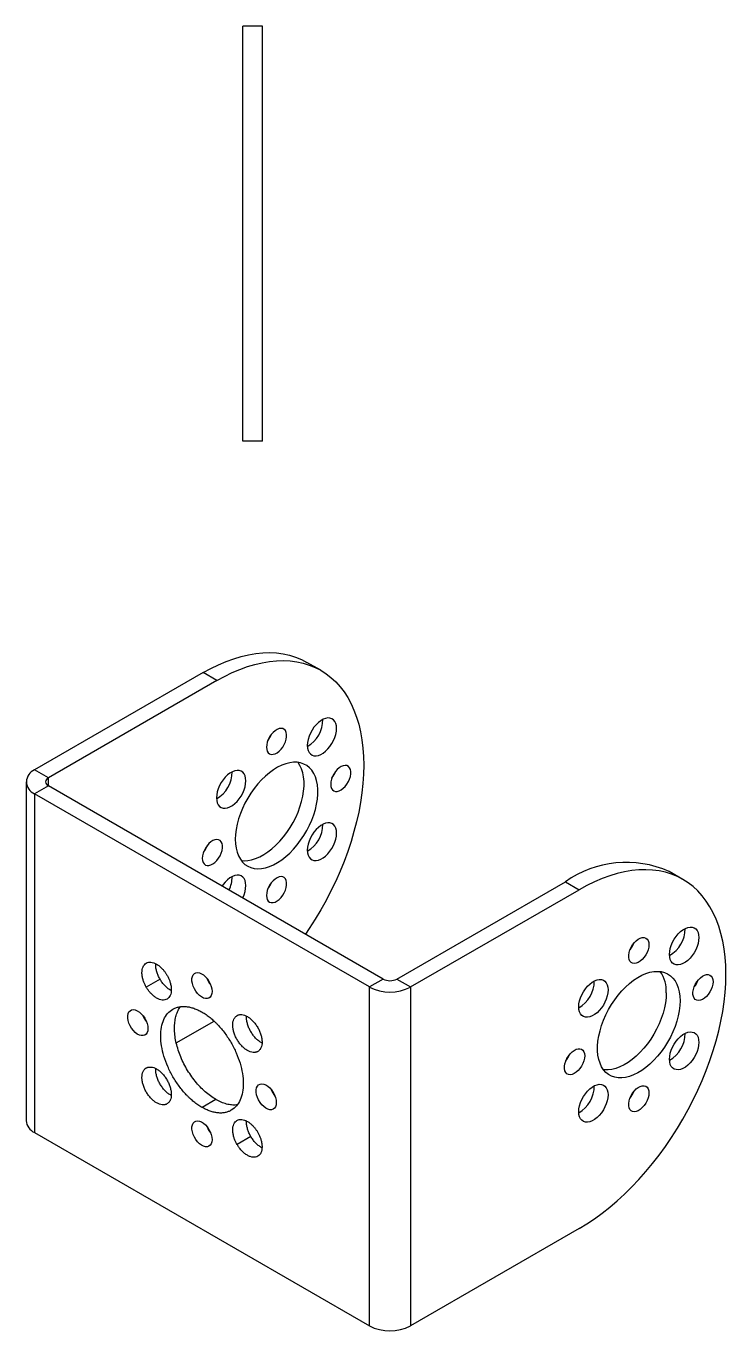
# Model space of a CAD drawing. Header units: millimetres. Extents: x 21 to 210, y 89 to 190.
# Drawn here: x 155.8 to 209.8, y 89.1 to 189.7 of the extents above; entities that cross this region are included whole.
import ezdxf

# ---------------------------------------------------------------- set-up
doc = ezdxf.new("R2010")
doc.units = ezdxf.units.MM

msp = doc.modelspace()

# ---------------------------------------------------------------- linework, layer by layer
at = {"color": 7, "linetype": 'Continuous', "lineweight": 25}
for p, q in [((174.019, 189.718), (172.519, 189.718)), ((174.019, 157.719), (172.519, 157.719)), ((169.452, 139.867), (156.453, 132.363)), ((170.513, 139.254), (169.452, 139.867)), ((178.512, 140.046), (177.451, 140.659)), ((170.513, 139.254), (157.514, 131.75)), ((157.514, 131.75), (156.453, 132.363)), ((155.794, 131.444), (155.794, 105.316)), ((157.514, 131.138), (156.453, 130.526)), ((157.514, 131.138), (157.514, 131.75)), ((183.323, 116.239), (157.514, 131.138)), ((156.453, 130.526), (156.453, 104.397)), ((182.263, 115.626), (156.453, 130.526)), ((206.443, 123.922), (205.382, 124.535)), ((184.384, 116.239), (197.383, 123.743)), ((185.444, 115.626), (198.443, 123.13)), ((197.383, 123.743), (198.443, 123.13)), ((166.12, 116.229), (165.059, 115.617)), ((183.323, 116.239), (182.263, 115.626)), ((184.384, 116.239), (185.444, 115.626)), ((182.263, 89.498), (182.263, 115.626)), ((185.444, 115.626), (185.444, 89.498)), ((167.379, 111.317), (170.284, 112.994)), ((170.42, 106.955), (169.359, 106.342)), ((156.453, 104.397), (182.263, 89.498)), ((173.12, 104.105), (172.059, 103.493)), ((198.443, 97.002), (185.444, 89.498))]:
    msp.add_line(p, q, dxfattribs=at)
at = {"color": 7, "linetype": 'Continuous', "lineweight": 25, "flags": 128}
for points in [[(172.519, 157.719), (172.519, 157.758), (172.519, 157.874), (172.519, 158.068), (172.519, 158.338), (172.519, 158.684), (172.519, 159.102), (172.519, 159.591), (172.519, 160.15), (172.519, 160.774), (172.519, 161.462), (172.519, 162.209), (172.519, 163.012), (172.519, 163.868), (172.519, 164.771), (172.519, 165.718), (172.519, 166.704), (172.519, 167.725), (172.519, 168.774), (172.519, 169.848), (172.519, 170.94), (172.519, 172.046), (172.519, 173.16), (172.519, 174.277), (172.519, 175.391), (172.519, 176.496), (172.519, 177.589), (172.519, 178.662), (172.519, 179.712), (172.519, 180.732), (172.519, 181.718), (172.519, 182.665), (172.519, 183.568), (172.519, 184.424), (172.519, 185.227), (172.519, 185.974), (172.519, 186.662), (172.519, 187.286), (172.519, 187.845), (172.519, 188.334), (172.519, 188.753), (172.519, 189.098), (172.519, 189.368), (172.519, 189.562), (172.519, 189.679), (172.519, 189.718)], [(174.019, 157.719), (174.019, 157.758), (174.019, 157.874), (174.019, 158.068), (174.019, 158.338), (174.019, 158.684), (174.019, 159.102), (174.019, 159.591), (174.019, 160.15), (174.019, 160.774), (174.019, 161.462), (174.019, 162.209), (174.019, 163.012), (174.019, 163.868), (174.019, 164.771), (174.019, 165.718), (174.019, 166.704), (174.019, 167.725), (174.019, 168.774), (174.019, 169.848), (174.019, 170.94), (174.019, 172.046), (174.019, 173.16), (174.019, 174.277), (174.019, 175.391), (174.019, 176.496), (174.019, 177.589), (174.019, 178.662), (174.019, 179.712), (174.019, 180.732), (174.019, 181.718), (174.019, 182.665), (174.019, 183.568), (174.019, 184.424), (174.019, 185.227), (174.019, 185.974), (174.019, 186.662), (174.019, 187.286), (174.019, 187.845), (174.019, 188.334), (174.019, 188.753), (174.019, 189.098), (174.019, 189.368), (174.019, 189.562), (174.019, 189.679), (174.019, 189.718)], [(169.452, 139.867), (170.044, 140.191), (170.635, 140.478), (171.222, 140.728), (171.804, 140.939), (172.38, 141.112), (172.948, 141.245), (173.507, 141.339), (174.054, 141.394), (174.588, 141.408), (175.109, 141.382), (175.614, 141.316), (176.102, 141.21), (176.572, 141.065), (177.022, 140.881), (177.451, 140.659)], [(170.513, 139.254), (171.105, 139.578), (171.695, 139.865), (172.283, 140.115), (172.865, 140.327), (173.441, 140.5), (174.009, 140.633), (174.567, 140.727), (175.114, 140.781), (175.649, 140.795), (176.169, 140.77), (176.675, 140.704), (177.163, 140.598), (177.633, 140.453), (178.083, 140.269), (178.513, 140.046), (178.92, 139.785), (179.305, 139.487), (179.666, 139.153), (180.001, 138.783), (180.31, 138.378), (180.593, 137.94), (180.848, 137.47), (181.075, 136.969), (181.272, 136.439), (181.441, 135.88), (181.579, 135.295), (181.687, 134.684), (181.764, 134.051), (181.811, 133.396), (181.826, 132.721), (181.811, 132.029), (181.764, 131.32), (181.687, 130.597), (181.579, 129.862), (181.441, 129.117), (181.272, 128.364), (181.075, 127.606), (180.848, 126.843), (180.593, 126.078), (180.31, 125.314), (180.001, 124.552), (179.666, 123.795), (179.305, 123.044), (178.92, 122.302), (178.513, 121.57), (178.083, 120.852), (177.633, 120.147), (177.329, 119.699)], [(177.478, 134.258), (177.493, 134.052), (177.539, 133.869), (177.614, 133.715), (177.716, 133.594), (177.843, 133.508), (177.99, 133.46), (178.155, 133.453), (178.331, 133.485), (178.516, 133.555), (178.702, 133.663), (178.887, 133.805), (179.063, 133.977), (179.228, 134.175), (179.375, 134.393), (179.502, 134.624), (179.604, 134.864), (179.679, 135.105), (179.725, 135.341), (179.74, 135.565), (179.725, 135.771), (179.679, 135.953), (179.604, 136.108), (179.502, 136.229), (179.375, 136.315), (179.228, 136.362), (179.063, 136.37), (178.887, 136.338), (178.702, 136.267), (178.516, 136.159), (178.331, 136.018), (178.155, 135.845), (177.99, 135.648), (177.843, 135.43), (177.716, 135.198), (177.614, 134.959), (177.539, 134.718), (177.493, 134.482), (177.478, 134.258)], [(174.331, 134.116), (174.347, 133.944), (174.394, 133.798), (174.471, 133.683), (174.573, 133.605), (174.698, 133.565), (174.839, 133.567), (174.991, 133.609), (175.148, 133.691), (175.304, 133.808), (175.452, 133.956), (175.585, 134.13), (175.699, 134.321), (175.789, 134.522), (175.851, 134.725), (175.883, 134.921), (175.883, 135.103), (175.851, 135.262), (175.789, 135.394), (175.699, 135.491), (175.585, 135.55), (175.452, 135.569), (175.304, 135.547), (175.148, 135.485), (174.991, 135.385), (174.839, 135.251), (174.698, 135.09), (174.573, 134.907), (174.471, 134.71), (174.394, 134.507), (174.347, 134.306), (174.331, 134.116)], [(171.927, 127.012), (171.943, 126.656), (171.99, 126.321), (172.068, 126.011), (172.177, 125.729), (172.315, 125.479), (172.48, 125.262), (172.671, 125.08), (172.887, 124.936), (173.125, 124.831), (173.383, 124.766), (173.657, 124.741), (173.947, 124.758), (174.247, 124.815), (174.556, 124.912), (174.871, 125.048), (175.188, 125.222), (175.505, 125.432), (175.817, 125.676), (176.122, 125.951), (176.418, 126.255), (176.7, 126.586), (176.966, 126.938), (177.214, 127.31), (177.442, 127.697), (177.645, 128.095), (177.824, 128.501), (177.976, 128.91), (178.099, 129.319), (178.193, 129.723), (178.255, 130.118), (178.287, 130.501), (178.287, 130.867), (178.255, 131.213), (178.193, 131.536), (178.099, 131.832), (177.976, 132.098), (177.824, 132.333), (177.645, 132.532), (177.442, 132.695), (177.214, 132.82), (176.966, 132.905), (176.7, 132.95), (176.418, 132.954), (176.122, 132.917), (175.817, 132.84), (175.505, 132.724), (175.188, 132.568), (174.871, 132.376), (174.556, 132.149), (174.247, 131.889), (173.947, 131.599), (173.657, 131.281), (173.383, 130.939), (173.125, 130.577), (172.887, 130.197), (172.671, 129.804), (172.48, 129.401), (172.315, 128.993), (172.177, 128.584), (172.068, 128.177), (171.99, 127.777), (171.943, 127.387), (171.927, 127.012)], [(172.392, 125.368), (172.597, 125.354), (172.886, 125.37), (173.187, 125.427), (173.496, 125.524), (173.811, 125.66), (174.128, 125.834), (174.444, 126.044), (174.756, 126.288), (175.062, 126.563), (175.357, 126.868), (175.639, 127.198), (175.906, 127.55), (176.154, 127.922), (176.381, 128.309), (176.585, 128.707), (176.764, 129.113), (176.915, 129.522), (177.038, 129.931), (177.132, 130.335), (177.195, 130.73), (177.226, 131.113), (177.226, 131.479), (177.195, 131.826), (177.132, 132.148), (177.038, 132.444), (176.915, 132.711), (176.765, 132.943)], [(170.478, 130.217), (170.493, 130.011), (170.539, 129.828), (170.614, 129.674), (170.716, 129.553), (170.843, 129.467), (170.99, 129.419), (171.155, 129.412), (171.331, 129.444), (171.516, 129.514), (171.702, 129.622), (171.887, 129.764), (172.063, 129.936), (172.228, 130.134), (172.375, 130.352), (172.502, 130.583), (172.604, 130.823), (172.679, 131.064), (172.725, 131.3), (172.74, 131.523), (172.725, 131.73), (172.679, 131.912), (172.604, 132.067), (172.502, 132.188), (172.375, 132.274), (172.228, 132.321), (172.063, 132.329), (171.887, 132.297), (171.702, 132.226), (171.516, 132.118), (171.331, 131.977), (171.155, 131.804), (170.99, 131.607), (170.843, 131.389), (170.716, 131.157), (170.614, 130.918), (170.539, 130.677), (170.493, 130.441), (170.478, 130.217)], [(179.281, 131.258), (179.297, 131.086), (179.344, 130.94), (179.42, 130.825), (179.523, 130.746), (179.647, 130.707), (179.789, 130.708), (179.941, 130.751), (180.098, 130.832), (180.254, 130.95), (180.401, 131.098), (180.535, 131.271), (180.649, 131.462), (180.739, 131.663), (180.801, 131.866), (180.833, 132.063), (180.833, 132.244), (180.801, 132.404), (180.739, 132.535), (180.649, 132.632), (180.535, 132.692), (180.401, 132.711), (180.254, 132.689), (180.098, 132.626), (179.941, 132.527), (179.789, 132.393), (179.647, 132.231), (179.523, 132.048), (179.42, 131.851), (179.344, 131.648), (179.297, 131.448), (179.281, 131.258)], [(177.478, 126.175), (177.493, 125.969), (177.539, 125.786), (177.614, 125.632), (177.716, 125.51), (177.843, 125.424), (177.99, 125.377), (178.155, 125.369), (178.331, 125.401), (178.516, 125.472), (178.702, 125.58), (178.887, 125.722), (179.063, 125.894), (179.228, 126.092), (179.375, 126.309), (179.502, 126.541), (179.604, 126.781), (179.679, 127.022), (179.725, 127.257), (179.74, 127.481), (179.725, 127.687), (179.679, 127.87), (179.604, 128.024), (179.502, 128.146), (179.375, 128.232), (179.228, 128.279), (179.063, 128.287), (178.887, 128.255), (178.702, 128.184), (178.516, 128.076), (178.331, 127.934), (178.155, 127.762), (177.99, 127.565), (177.843, 127.347), (177.716, 127.115), (177.614, 126.875), (177.539, 126.635), (177.493, 126.399), (177.478, 126.175)], [(169.381, 125.543), (169.397, 125.371), (169.444, 125.225), (169.521, 125.11), (169.623, 125.031), (169.748, 124.992), (169.889, 124.994), (170.041, 125.036), (170.199, 125.118), (170.354, 125.235), (170.502, 125.383), (170.635, 125.556), (170.749, 125.747), (170.839, 125.949), (170.901, 126.151), (170.933, 126.348), (170.933, 126.529), (170.901, 126.689), (170.839, 126.82), (170.749, 126.918), (170.635, 126.977), (170.502, 126.996), (170.354, 126.974), (170.199, 126.912), (170.041, 126.812), (169.889, 126.678), (169.748, 126.517), (169.623, 126.333), (169.521, 126.136), (169.444, 125.933), (169.397, 125.733), (169.381, 125.543)], [(172.496, 122.489), (172.502, 122.5), (172.604, 122.74), (172.679, 122.981), (172.725, 123.216), (172.74, 123.44), (172.725, 123.646), (172.679, 123.829), (172.604, 123.983), (172.502, 124.105), (172.375, 124.191), (172.228, 124.238), (172.063, 124.246), (171.887, 124.214), (171.702, 124.143), (171.516, 124.035), (171.331, 123.893), (171.155, 123.721), (170.99, 123.524), (170.907, 123.406)], [(174.331, 122.684), (174.347, 122.513), (174.394, 122.367), (174.471, 122.252), (174.573, 122.173), (174.698, 122.134), (174.839, 122.135), (174.991, 122.178), (175.148, 122.259), (175.304, 122.376), (175.452, 122.525), (175.585, 122.698), (175.699, 122.889), (175.789, 123.09), (175.851, 123.293), (175.883, 123.489), (175.883, 123.671), (175.851, 123.831), (175.789, 123.962), (175.699, 124.059), (175.585, 124.119), (175.452, 124.138), (175.304, 124.116), (175.148, 124.053), (174.991, 123.953), (174.839, 123.82), (174.698, 123.658), (174.573, 123.475), (174.471, 123.278), (174.394, 123.075), (174.347, 122.874), (174.331, 122.684)], [(198.443, 97.002), (199.035, 97.362), (199.626, 97.756), (200.213, 98.184), (200.796, 98.645), (201.372, 99.137), (201.939, 99.66), (202.498, 100.21), (203.045, 100.788), (203.58, 101.391), (204.1, 102.018), (204.605, 102.667), (205.093, 103.336), (205.563, 104.023), (206.014, 104.728), (206.443, 105.446), (206.851, 106.178), (207.236, 106.92), (207.596, 107.671), (207.932, 108.428), (208.241, 109.19), (208.524, 109.954), (208.779, 110.719), (209.005, 111.482), (209.203, 112.24), (209.371, 112.993), (209.51, 113.738), (209.617, 114.473), (209.695, 115.196), (209.741, 115.905), (209.757, 116.597), (209.741, 117.272), (209.695, 117.927), (209.617, 118.56), (209.51, 119.171), (209.371, 119.756), (209.203, 120.315), (209.005, 120.845), (208.779, 121.346), (208.524, 121.816), (208.241, 122.254), (207.932, 122.659), (207.596, 123.029), (207.236, 123.363), (206.851, 123.661), (206.443, 123.922), (206.014, 124.145), (205.563, 124.329), (205.093, 124.474), (204.605, 124.58), (204.1, 124.646), (203.58, 124.672), (203.045, 124.657), (202.498, 124.603), (201.939, 124.509), (201.372, 124.376), (200.796, 124.203), (200.213, 123.991), (199.626, 123.742), (199.035, 123.454), (198.443, 123.13)], [(207.671, 119.441), (207.656, 119.217), (207.61, 118.981), (207.535, 118.74), (207.432, 118.5), (207.306, 118.269), (207.158, 118.051), (206.994, 117.853), (206.817, 117.681), (206.633, 117.539), (206.446, 117.431), (206.262, 117.361), (206.085, 117.329), (205.921, 117.336), (205.773, 117.384), (205.647, 117.47), (205.545, 117.591), (205.47, 117.745), (205.424, 117.928), (205.408, 118.134), (205.424, 118.358), (205.47, 118.594), (205.545, 118.835), (205.647, 119.074), (205.773, 119.306), (205.921, 119.524), (206.085, 119.721), (206.262, 119.894), (206.446, 120.035), (206.633, 120.143), (206.817, 120.214), (206.994, 120.246), (207.158, 120.238), (207.306, 120.191), (207.432, 120.105), (207.535, 119.984), (207.61, 119.829), (207.656, 119.647), (207.671, 119.441)], [(203.817, 118.89), (203.801, 118.7), (203.754, 118.499), (203.678, 118.296), (203.575, 118.099), (203.451, 117.916), (203.31, 117.755), (203.157, 117.621), (203, 117.521), (202.845, 117.459), (202.697, 117.437), (202.563, 117.456), (202.449, 117.515), (202.36, 117.613), (202.297, 117.744), (202.266, 117.903), (202.266, 118.085), (202.297, 118.281), (202.36, 118.484), (202.449, 118.685), (202.563, 118.876), (202.697, 119.05), (202.845, 119.198), (203, 119.315), (203.157, 119.397), (203.31, 119.439), (203.451, 119.441), (203.575, 119.401), (203.678, 119.323), (203.754, 119.208), (203.801, 119.062), (203.817, 118.89)], [(170.137, 115.284), (170.121, 115.112), (170.074, 114.966), (169.997, 114.851), (169.895, 114.772), (169.77, 114.733), (169.629, 114.734), (169.477, 114.777), (169.32, 114.858), (169.164, 114.976), (169.016, 115.124), (168.883, 115.297), (168.769, 115.488), (168.679, 115.689), (168.617, 115.892), (168.585, 116.088), (168.585, 116.27), (168.617, 116.43), (168.679, 116.561), (168.769, 116.658), (168.883, 116.718), (169.016, 116.737), (169.164, 116.715), (169.32, 116.652), (169.477, 116.552), (169.629, 116.419), (169.77, 116.257), (169.895, 116.074), (169.997, 115.877), (170.074, 115.674), (170.121, 115.474), (170.137, 115.284)], [(206.222, 114.562), (206.206, 114.187), (206.158, 113.798), (206.08, 113.397), (205.972, 112.991), (205.834, 112.581), (205.669, 112.173), (205.477, 111.77), (205.261, 111.377), (205.024, 110.998), (204.766, 110.635), (204.491, 110.293), (204.202, 109.976), (203.901, 109.686), (203.592, 109.426), (203.277, 109.198), (202.96, 109.006), (202.644, 108.851), (202.332, 108.734), (202.026, 108.657), (201.731, 108.62), (201.449, 108.625), (201.182, 108.67), (200.934, 108.755), (200.707, 108.879), (200.503, 109.042), (200.324, 109.242), (200.173, 109.476), (200.05, 109.742), (199.956, 110.038), (199.893, 110.361), (199.862, 110.707), (199.862, 111.074), (199.893, 111.456), (199.956, 111.852), (200.05, 112.256), (200.173, 112.664), (200.324, 113.074), (200.503, 113.48), (200.707, 113.878), (200.934, 114.265), (201.182, 114.636), (201.449, 114.989), (201.731, 115.319), (202.026, 115.623), (202.332, 115.899), (202.644, 116.143), (202.96, 116.353), (203.277, 116.527), (203.592, 116.663), (203.901, 116.76), (204.202, 116.817), (204.491, 116.833), (204.766, 116.808), (205.024, 116.743), (205.261, 116.638), (205.477, 116.494), (205.669, 116.313), (205.834, 116.096), (205.972, 115.845), (206.08, 115.564), (206.158, 115.254), (206.206, 114.919), (206.222, 114.562)], [(200.671, 115.4), (200.656, 115.176), (200.61, 114.94), (200.535, 114.699), (200.432, 114.459), (200.306, 114.228), (200.158, 114.01), (199.994, 113.812), (199.817, 113.64), (199.633, 113.498), (199.446, 113.39), (199.262, 113.32), (199.085, 113.288), (198.921, 113.295), (198.773, 113.343), (198.647, 113.429), (198.545, 113.55), (198.47, 113.704), (198.424, 113.887), (198.408, 114.093), (198.424, 114.317), (198.47, 114.553), (198.545, 114.794), (198.647, 115.033), (198.773, 115.265), (198.921, 115.483), (199.085, 115.68), (199.262, 115.853), (199.446, 115.994), (199.633, 116.102), (199.817, 116.173), (199.994, 116.205), (200.158, 116.197), (200.306, 116.15), (200.432, 116.064), (200.535, 115.943), (200.61, 115.788), (200.656, 115.606), (200.671, 115.4)], [(208.767, 116.032), (208.751, 115.842), (208.704, 115.641), (208.628, 115.438), (208.525, 115.241), (208.401, 115.058), (208.259, 114.896), (208.107, 114.763), (207.95, 114.663), (207.794, 114.601), (207.647, 114.579), (207.513, 114.598), (207.399, 114.657), (207.309, 114.754), (207.247, 114.885), (207.216, 115.045), (207.216, 115.227), (207.247, 115.423), (207.309, 115.626), (207.399, 115.827), (207.513, 116.018), (207.647, 116.191), (207.794, 116.34), (207.95, 116.457), (208.107, 116.538), (208.259, 116.581), (208.401, 116.582), (208.525, 116.543), (208.628, 116.464), (208.704, 116.349), (208.751, 116.203), (208.767, 116.032)], [(205.161, 115.174), (205.145, 114.799), (205.098, 114.41), (205.02, 114.01), (204.911, 113.603), (204.773, 113.193), (204.608, 112.785), (204.416, 112.383), (204.201, 111.99), (203.963, 111.61), (203.705, 111.248), (203.431, 110.906), (203.141, 110.588), (202.841, 110.298), (202.531, 110.038), (202.217, 109.811), (201.9, 109.618), (201.583, 109.463), (201.271, 109.346), (200.966, 109.269), (200.67, 109.233), (200.388, 109.237), (200.323, 109.244)], [(165.187, 112.425), (165.171, 112.254), (165.124, 112.107), (165.048, 111.993), (164.945, 111.914), (164.821, 111.874), (164.679, 111.876), (164.527, 111.918), (164.37, 112), (164.214, 112.117), (164.067, 112.266), (163.933, 112.439), (163.819, 112.63), (163.729, 112.831), (163.667, 113.034), (163.635, 113.23), (163.635, 113.412), (163.667, 113.572), (163.729, 113.703), (163.819, 113.8), (163.933, 113.859), (164.067, 113.878), (164.214, 113.856), (164.37, 113.794), (164.527, 113.694), (164.679, 113.561), (164.821, 113.399), (164.945, 113.216), (165.048, 113.019), (165.124, 112.816), (165.171, 112.615), (165.187, 112.425)], [(207.671, 111.357), (207.656, 111.133), (207.61, 110.898), (207.535, 110.657), (207.432, 110.417), (207.306, 110.185), (207.158, 109.968), (206.994, 109.77), (206.817, 109.598), (206.633, 109.456), (206.446, 109.348), (206.262, 109.277), (206.085, 109.245), (205.921, 109.253), (205.773, 109.301), (205.647, 109.386), (205.545, 109.508), (205.47, 109.662), (205.424, 109.845), (205.408, 110.051), (205.424, 110.275), (205.47, 110.511), (205.545, 110.751), (205.647, 110.991), (205.773, 111.223), (205.921, 111.441), (206.085, 111.638), (206.262, 111.81), (206.446, 111.952), (206.633, 112.06), (206.817, 112.131), (206.994, 112.163), (207.158, 112.155), (207.306, 112.108), (207.432, 112.022), (207.535, 111.9), (207.61, 111.746), (207.656, 111.563), (207.671, 111.357)], [(198.868, 110.317), (198.852, 110.127), (198.805, 109.926), (198.728, 109.723), (198.626, 109.526), (198.501, 109.343), (198.36, 109.181), (198.208, 109.048), (198.05, 108.948), (197.895, 108.886), (197.747, 108.864), (197.614, 108.883), (197.5, 108.942), (197.41, 109.039), (197.348, 109.17), (197.316, 109.33), (197.316, 109.512), (197.348, 109.708), (197.41, 109.911), (197.5, 110.112), (197.614, 110.303), (197.747, 110.476), (197.895, 110.625), (198.05, 110.742), (198.208, 110.824), (198.36, 110.866), (198.501, 110.868), (198.626, 110.828), (198.728, 110.749), (198.805, 110.635), (198.852, 110.488), (198.868, 110.317)], [(175.087, 106.71), (175.071, 106.539), (175.024, 106.393), (174.947, 106.278), (174.845, 106.199), (174.72, 106.16), (174.579, 106.161), (174.427, 106.204), (174.269, 106.285), (174.114, 106.402), (173.966, 106.551), (173.833, 106.724), (173.719, 106.915), (173.629, 107.116), (173.567, 107.319), (173.535, 107.515), (173.535, 107.697), (173.567, 107.857), (173.629, 107.988), (173.719, 108.085), (173.833, 108.145), (173.966, 108.164), (174.114, 108.141), (174.269, 108.079), (174.427, 107.979), (174.579, 107.846), (174.72, 107.684), (174.845, 107.501), (174.947, 107.304), (175.024, 107.101), (175.071, 106.9), (175.087, 106.71)], [(200.671, 107.316), (200.656, 107.092), (200.61, 106.857), (200.535, 106.616), (200.432, 106.376), (200.306, 106.144), (200.158, 105.927), (199.994, 105.729), (199.817, 105.557), (199.633, 105.415), (199.446, 105.307), (199.262, 105.236), (199.085, 105.204), (198.921, 105.212), (198.773, 105.259), (198.647, 105.345), (198.545, 105.467), (198.47, 105.621), (198.424, 105.804), (198.408, 106.01), (198.424, 106.234), (198.47, 106.47), (198.545, 106.71), (198.647, 106.95), (198.773, 107.182), (198.921, 107.4), (199.085, 107.597), (199.262, 107.769), (199.446, 107.911), (199.633, 108.019), (199.817, 108.09), (199.994, 108.122), (200.158, 108.114), (200.306, 108.067), (200.432, 107.981), (200.535, 107.859), (200.61, 107.705), (200.656, 107.522), (200.671, 107.316)], [(203.817, 107.458), (203.801, 107.268), (203.754, 107.068), (203.678, 106.865), (203.575, 106.668), (203.451, 106.485), (203.31, 106.323), (203.157, 106.19), (203, 106.09), (202.845, 106.027), (202.697, 106.005), (202.563, 106.024), (202.449, 106.084), (202.36, 106.181), (202.297, 106.312), (202.266, 106.472), (202.266, 106.654), (202.297, 106.85), (202.36, 107.053), (202.449, 107.254), (202.563, 107.445), (202.697, 107.618), (202.845, 107.766), (203, 107.884), (203.157, 107.965), (203.31, 108.008), (203.451, 108.009), (203.575, 107.97), (203.678, 107.891), (203.754, 107.776), (203.801, 107.63), (203.817, 107.458)], [(170.137, 103.852), (170.121, 103.68), (170.074, 103.534), (169.997, 103.419), (169.895, 103.341), (169.77, 103.301), (169.629, 103.303), (169.477, 103.345), (169.32, 103.427), (169.164, 103.544), (169.016, 103.692), (168.883, 103.866), (168.769, 104.057), (168.679, 104.258), (168.617, 104.461), (168.585, 104.657), (168.585, 104.839), (168.617, 104.998), (168.679, 105.13), (168.769, 105.227), (168.883, 105.286), (169.016, 105.305), (169.164, 105.283), (169.32, 105.221), (169.477, 105.121), (169.629, 104.987), (169.77, 104.826), (169.895, 104.643), (169.997, 104.446), (170.074, 104.243), (170.121, 104.042), (170.137, 103.852)]]:
    msp.add_lwpolyline(points, dxfattribs=at)
at = {"color": 7, "linetype": 'Continuous', "lineweight": 25}
for centre, radius, start, end in [((176.288, 136.251), 2.39, 299.91348, 0.09189), ((172.971, 135.799), 1.879, 321.06675, 338.93863), ((156.811, 131.444), 0.986, 111.26827, 248.73173), ((169.288, 132.21), 2.39, 299.91348, 0.09189), ((177.921, 132.941), 1.879, 321.06675, 338.93863), ((157.63, 131.444), 0.327, 110.78342, 249.21658), ((176.288, 128.168), 2.39, 299.91348, 0.09189), ((168.021, 127.226), 1.879, 321.06675, 338.93863), ((202.081, 117.082), 8.151, 66.11265, 125.19781), ((169.525, 124.093), 2.153, 332.55622, 0.99699), ((172.971, 124.368), 1.879, 321.06675, 338.93863), ((204.214, 120.13), 2.395, 299.9829, 0.02248), ((200.906, 119.672), 1.874, 321.04107, 338.96431), ((202.487, 115.306), 2.677, 357.18645, 34.40727), ((171.497, 116.967), 1.879, 201.06137, 218.93325), ((183.854, 117.262), 1.153, 242.60967, 297.39033), ((197.214, 116.089), 2.395, 299.98289, 0.02248), ((205.856, 116.814), 1.874, 321.04107, 338.96431), ((183.854, 118.681), 3.445, 242.49144, 297.50857), ((166.547, 114.108), 1.879, 201.06137, 218.93325), ((204.214, 112.047), 2.395, 299.98289, 0.02248), ((195.957, 111.099), 1.874, 321.04107, 338.96431), ((176.447, 108.394), 1.879, 201.06137, 218.93325), ((197.214, 108.006), 2.395, 299.9829, 0.02248), ((200.906, 108.241), 1.874, 321.04107, 338.96431), ((156.911, 105.421), 1.121, 185.38826, 245.93188), ((171.497, 105.535), 1.879, 201.06137, 218.93325), ((183.854, 92.553), 3.445, 242.49143, 297.50857)]:
    msp.add_arc(centre, radius, start, end, dxfattribs=at)
for points, knots in [([(165.059, 115.617), (165.038, 115.654), (164.997, 115.727), (164.942, 115.839), (164.893, 115.953), (164.85, 116.067), (164.794, 116.238), (164.742, 116.465), (164.721, 116.734), (164.741, 116.978), (164.806, 117.187), (164.91, 117.354), (165.051, 117.472), (165.223, 117.538), (165.421, 117.546), (165.634, 117.498), (165.857, 117.395), (166.08, 117.242), (166.27, 117.065), (166.426, 116.887), (166.55, 116.721), (166.622, 116.601), (166.659, 116.541)], [0, 0, 0, 0, 0.0251973, 0.050129, 0.0749491, 0.0998139, 0.1248787, 0.1870707, 0.2495245, 0.3118674, 0.3741767, 0.4363251, 0.4988407, 0.5616319, 0.6242257, 0.686725, 0.7494685, 0.8121023, 0.8747113, 0.9164364, 0.9579551, 1, 1, 1, 1]), ([(166.12, 116.229), (166.07, 116.322), (165.971, 116.506), (165.868, 116.795), (165.805, 117.076), (165.781, 117.287), (165.792, 117.391), (165.795, 117.415)], [0, 0, 0, 0, 0.2328537, 0.4649296, 0.6967865, 0.9296191, 1, 1, 1, 1]), ([(166.659, 116.541), (166.68, 116.504), (166.721, 116.431), (166.775, 116.319), (166.825, 116.205), (166.868, 116.091), (166.924, 115.92), (166.976, 115.693), (166.997, 115.424), (166.977, 115.18), (166.912, 114.971), (166.808, 114.804), (166.667, 114.686), (166.495, 114.62), (166.297, 114.612), (166.084, 114.66), (165.861, 114.763), (165.638, 114.916), (165.448, 115.093), (165.292, 115.271), (165.168, 115.437), (165.095, 115.557), (165.059, 115.617)], [0, 0, 0, 0, 0.0251973, 0.050129, 0.0749491, 0.0998139, 0.1248787, 0.1870707, 0.2495245, 0.3118674, 0.3741767, 0.4363251, 0.4988407, 0.5616319, 0.6242257, 0.686725, 0.7494685, 0.8121023, 0.8747113, 0.9164364, 0.9579551, 1, 1, 1, 1]), ([(166.984, 115.355), (166.963, 115.364), (166.869, 115.406), (166.698, 115.531), (166.485, 115.727), (166.286, 115.962), (166.175, 116.14), (166.12, 116.229)], [0, 0, 0, 0, 0.0661115, 0.2996928, 0.5331816, 0.7659173, 1, 1, 1, 1]), ([(169.359, 106.342), (169.306, 106.374), (169.202, 106.436), (169.046, 106.539), (168.891, 106.65), (168.739, 106.768), (168.587, 106.895), (168.438, 107.028), (168.29, 107.17), (168.097, 107.368), (167.862, 107.631), (167.595, 107.97), (167.344, 108.329), (167.036, 108.828), (166.703, 109.484), (166.406, 110.29), (166.22, 111.087), (166.157, 111.844), (166.213, 112.535), (166.394, 113.128), (166.688, 113.6), (167.021, 113.879), (167.33, 114.027), (167.582, 114.098), (167.85, 114.131), (168.134, 114.123), (168.429, 114.075), (168.733, 113.988), (169.044, 113.863), (169.253, 113.749), (169.359, 113.691)], [0, 0, 0, 0, 0.01577481, 0.03142035, 0.04697352, 0.06247189, 0.07795342, 0.0934562, 0.10901817, 0.12467683, 0.15570311, 0.18679741, 0.21800325, 0.24927777, 0.31135469, 0.37366674, 0.43571799, 0.49805485, 0.56084832, 0.62332129, 0.68599605, 0.74877421, 0.78019623, 0.81162457, 0.84299121, 0.87438048, 0.90581852, 0.93702692, 0.96831759, 1, 1, 1, 1]), ([(170.42, 106.955), (170.28, 107.041), (170.004, 107.212), (169.595, 107.544), (169.203, 107.924), (168.83, 108.351), (168.484, 108.817), (168.17, 109.314), (167.895, 109.833), (167.662, 110.365), (167.476, 110.902), (167.34, 111.434), (167.258, 111.952), (167.229, 112.45), (167.253, 112.918), (167.331, 113.348), (167.467, 113.725), (167.594, 113.98), (167.69, 114.087), (167.707, 114.107)], [0, 0, 0, 0, 0.0619187, 0.1231285, 0.1846953, 0.245997, 0.3075867, 0.369334, 0.4306991, 0.492266, 0.5538795, 0.6153848, 0.6765445, 0.7384247, 0.8007661, 0.8623542, 0.9242748, 0.9862176, 1, 1, 1, 1]), ([(169.359, 113.691), (169.412, 113.66), (169.516, 113.598), (169.672, 113.495), (169.827, 113.384), (169.979, 113.265), (170.13, 113.139), (170.28, 113.005), (170.428, 112.864), (170.621, 112.666), (170.856, 112.403), (171.123, 112.064), (171.374, 111.705), (171.682, 111.206), (172.015, 110.55), (172.312, 109.744), (172.498, 108.946), (172.561, 108.19), (172.505, 107.499), (172.324, 106.906), (172.03, 106.433), (171.697, 106.155), (171.388, 106.007), (171.136, 105.935), (170.867, 105.903), (170.584, 105.911), (170.289, 105.958), (169.985, 106.046), (169.674, 106.17), (169.465, 106.285), (169.359, 106.342)], [0, 0, 0, 0, 0.01577481, 0.03142035, 0.04697352, 0.06247189, 0.07795342, 0.0934562, 0.10901817, 0.12467683, 0.15570311, 0.18679741, 0.21800325, 0.24927777, 0.31135469, 0.37366674, 0.43571799, 0.49805485, 0.56084832, 0.62332129, 0.68599605, 0.74877421, 0.78019623, 0.81162457, 0.84299121, 0.87438048, 0.90581852, 0.93702692, 0.96831759, 1, 1, 1, 1]), ([(173.659, 110.652), (173.637, 110.641), (173.595, 110.618), (173.525, 110.595), (173.451, 110.581), (173.374, 110.575), (173.253, 110.581), (173.083, 110.619), (172.861, 110.722), (172.639, 110.874), (172.426, 111.071), (172.229, 111.305), (172.057, 111.568), (171.914, 111.85), (171.808, 112.138), (171.742, 112.423), (171.721, 112.693), (171.741, 112.938), (171.799, 113.125), (171.876, 113.26), (171.958, 113.356), (172.025, 113.401), (172.059, 113.424)], [0, 0, 0, 0, 0.0251973, 0.050129, 0.0749491, 0.0998139, 0.1248787, 0.1870707, 0.2495245, 0.3118674, 0.3741767, 0.4363251, 0.4988407, 0.5616319, 0.6242257, 0.686725, 0.7494685, 0.8121023, 0.8747113, 0.9164364, 0.9579551, 1, 1, 1, 1]), ([(172.059, 113.424), (172.081, 113.435), (172.123, 113.458), (172.193, 113.481), (172.267, 113.495), (172.344, 113.501), (172.465, 113.495), (172.635, 113.457), (172.857, 113.354), (173.079, 113.202), (173.292, 113.005), (173.489, 112.771), (173.661, 112.508), (173.804, 112.226), (173.91, 111.938), (173.976, 111.653), (173.997, 111.383), (173.977, 111.138), (173.919, 110.951), (173.842, 110.816), (173.76, 110.72), (173.693, 110.675), (173.659, 110.652)], [0, 0, 0, 0, 0.0251973, 0.050129, 0.0749491, 0.0998139, 0.1248787, 0.1870707, 0.2495245, 0.3118674, 0.3741767, 0.4363251, 0.4988407, 0.5616319, 0.6242257, 0.686725, 0.7494685, 0.8121023, 0.8747113, 0.9164364, 0.9579551, 1, 1, 1, 1]), ([(173.984, 111.314), (173.963, 111.323), (173.869, 111.365), (173.7, 111.489), (173.487, 111.683), (173.29, 111.918), (173.117, 112.181), (172.974, 112.462), (172.868, 112.751), (172.805, 113.034), (172.781, 113.246), (172.792, 113.35), (172.795, 113.375)], [0, 0, 0, 0, 0.0328765, 0.1491043, 0.2652696, 0.3811349, 0.4976849, 0.6147484, 0.7314441, 0.8479637, 0.9649383, 1, 1, 1, 1]), ([(166.659, 106.61), (166.637, 106.599), (166.595, 106.576), (166.525, 106.553), (166.451, 106.538), (166.374, 106.533), (166.253, 106.539), (166.083, 106.577), (165.861, 106.68), (165.639, 106.832), (165.426, 107.029), (165.229, 107.263), (165.057, 107.526), (164.914, 107.807), (164.808, 108.096), (164.742, 108.381), (164.721, 108.651), (164.741, 108.896), (164.799, 109.083), (164.876, 109.218), (164.958, 109.314), (165.025, 109.359), (165.059, 109.381)], [0, 0, 0, 0, 0.0251973, 0.050129, 0.0749491, 0.0998139, 0.1248787, 0.1870707, 0.2495245, 0.3118674, 0.3741767, 0.4363251, 0.4988407, 0.5616319, 0.6242257, 0.686725, 0.7494685, 0.8121023, 0.8747113, 0.9164364, 0.9579551, 1, 1, 1, 1]), ([(165.059, 109.381), (165.081, 109.393), (165.123, 109.415), (165.193, 109.438), (165.267, 109.453), (165.344, 109.458), (165.465, 109.453), (165.635, 109.415), (165.857, 109.311), (166.079, 109.16), (166.292, 108.962), (166.489, 108.729), (166.661, 108.465), (166.804, 108.184), (166.91, 107.895), (166.976, 107.61), (166.997, 107.341), (166.977, 107.095), (166.919, 106.909), (166.842, 106.774), (166.76, 106.677), (166.693, 106.633), (166.659, 106.61)], [0, 0, 0, 0, 0.0251973, 0.050129, 0.0749491, 0.0998139, 0.1248787, 0.1870707, 0.2495245, 0.3118674, 0.3741767, 0.4363251, 0.4988407, 0.5616319, 0.6242257, 0.686725, 0.7494685, 0.8121023, 0.8747113, 0.9164364, 0.9579551, 1, 1, 1, 1]), ([(166.984, 107.271), (166.963, 107.281), (166.869, 107.322), (166.7, 107.446), (166.487, 107.641), (166.29, 107.875), (166.117, 108.138), (165.974, 108.419), (165.868, 108.709), (165.805, 108.992), (165.781, 109.204), (165.792, 109.308), (165.795, 109.332)], [0, 0, 0, 0, 0.0328765, 0.1491043, 0.2652696, 0.3811349, 0.4976849, 0.6147484, 0.7314441, 0.8479637, 0.9649383, 1, 1, 1, 1]), ([(172.071, 106.539), (172.053, 106.535), (171.92, 106.507), (171.644, 106.522), (171.251, 106.59), (170.839, 106.73), (170.56, 106.88), (170.42, 106.955)], [0, 0, 0, 0, 0.0378548, 0.2782145, 0.5186821, 0.7578638, 1, 1, 1, 1]), ([(172.059, 103.493), (172.038, 103.529), (171.997, 103.603), (171.942, 103.715), (171.893, 103.828), (171.85, 103.942), (171.794, 104.114), (171.742, 104.341), (171.721, 104.609), (171.741, 104.854), (171.806, 105.062), (171.91, 105.23), (172.051, 105.347), (172.223, 105.413), (172.421, 105.421), (172.634, 105.374), (172.857, 105.27), (173.08, 105.118), (173.27, 104.941), (173.426, 104.763), (173.55, 104.597), (173.622, 104.477), (173.659, 104.417)], [0, 0, 0, 0, 0.0251973, 0.050129, 0.0749491, 0.0998139, 0.1248787, 0.1870707, 0.2495245, 0.3118674, 0.3741767, 0.4363251, 0.4988407, 0.5616319, 0.6242257, 0.686725, 0.7494685, 0.8121023, 0.8747113, 0.9164364, 0.9579551, 1, 1, 1, 1]), ([(173.12, 104.105), (173.07, 104.197), (172.971, 104.382), (172.868, 104.67), (172.805, 104.952), (172.781, 105.163), (172.792, 105.267), (172.795, 105.291)], [0, 0, 0, 0, 0.2328537, 0.4649296, 0.6967865, 0.9296191, 1, 1, 1, 1]), ([(173.659, 104.417), (173.68, 104.38), (173.721, 104.306), (173.776, 104.194), (173.825, 104.08), (173.868, 103.966), (173.924, 103.794), (173.976, 103.567), (173.997, 103.298), (173.976, 103.053), (173.911, 102.844), (173.807, 102.677), (173.664, 102.561), (173.492, 102.495), (173.295, 102.488), (173.082, 102.536), (172.86, 102.64), (172.637, 102.792), (172.447, 102.969), (172.292, 103.146), (172.168, 103.313), (172.095, 103.432), (172.059, 103.493)], [0, 0, 0, 0, 0.0252514, 0.0502359, 0.0751085, 0.1000265, 0.1251463, 0.1874687, 0.2500565, 0.3125259, 0.3749726, 0.4372364, 0.4999034, 0.5624319, 0.6247994, 0.6871694, 0.7498003, 0.8123048, 0.8747919, 0.9164896, 0.9579818, 1, 1, 1, 1]), ([(173.984, 103.231), (173.963, 103.24), (173.868, 103.282), (173.698, 103.407), (173.485, 103.603), (173.286, 103.837), (173.175, 104.016), (173.12, 104.105)], [0, 0, 0, 0, 0.0674133, 0.3004962, 0.5335139, 0.7660821, 1, 1, 1, 1])]:
    msp.add_open_spline(points, degree=3, knots=knots, dxfattribs=at)

doc.saveas('drawing.dxf')
